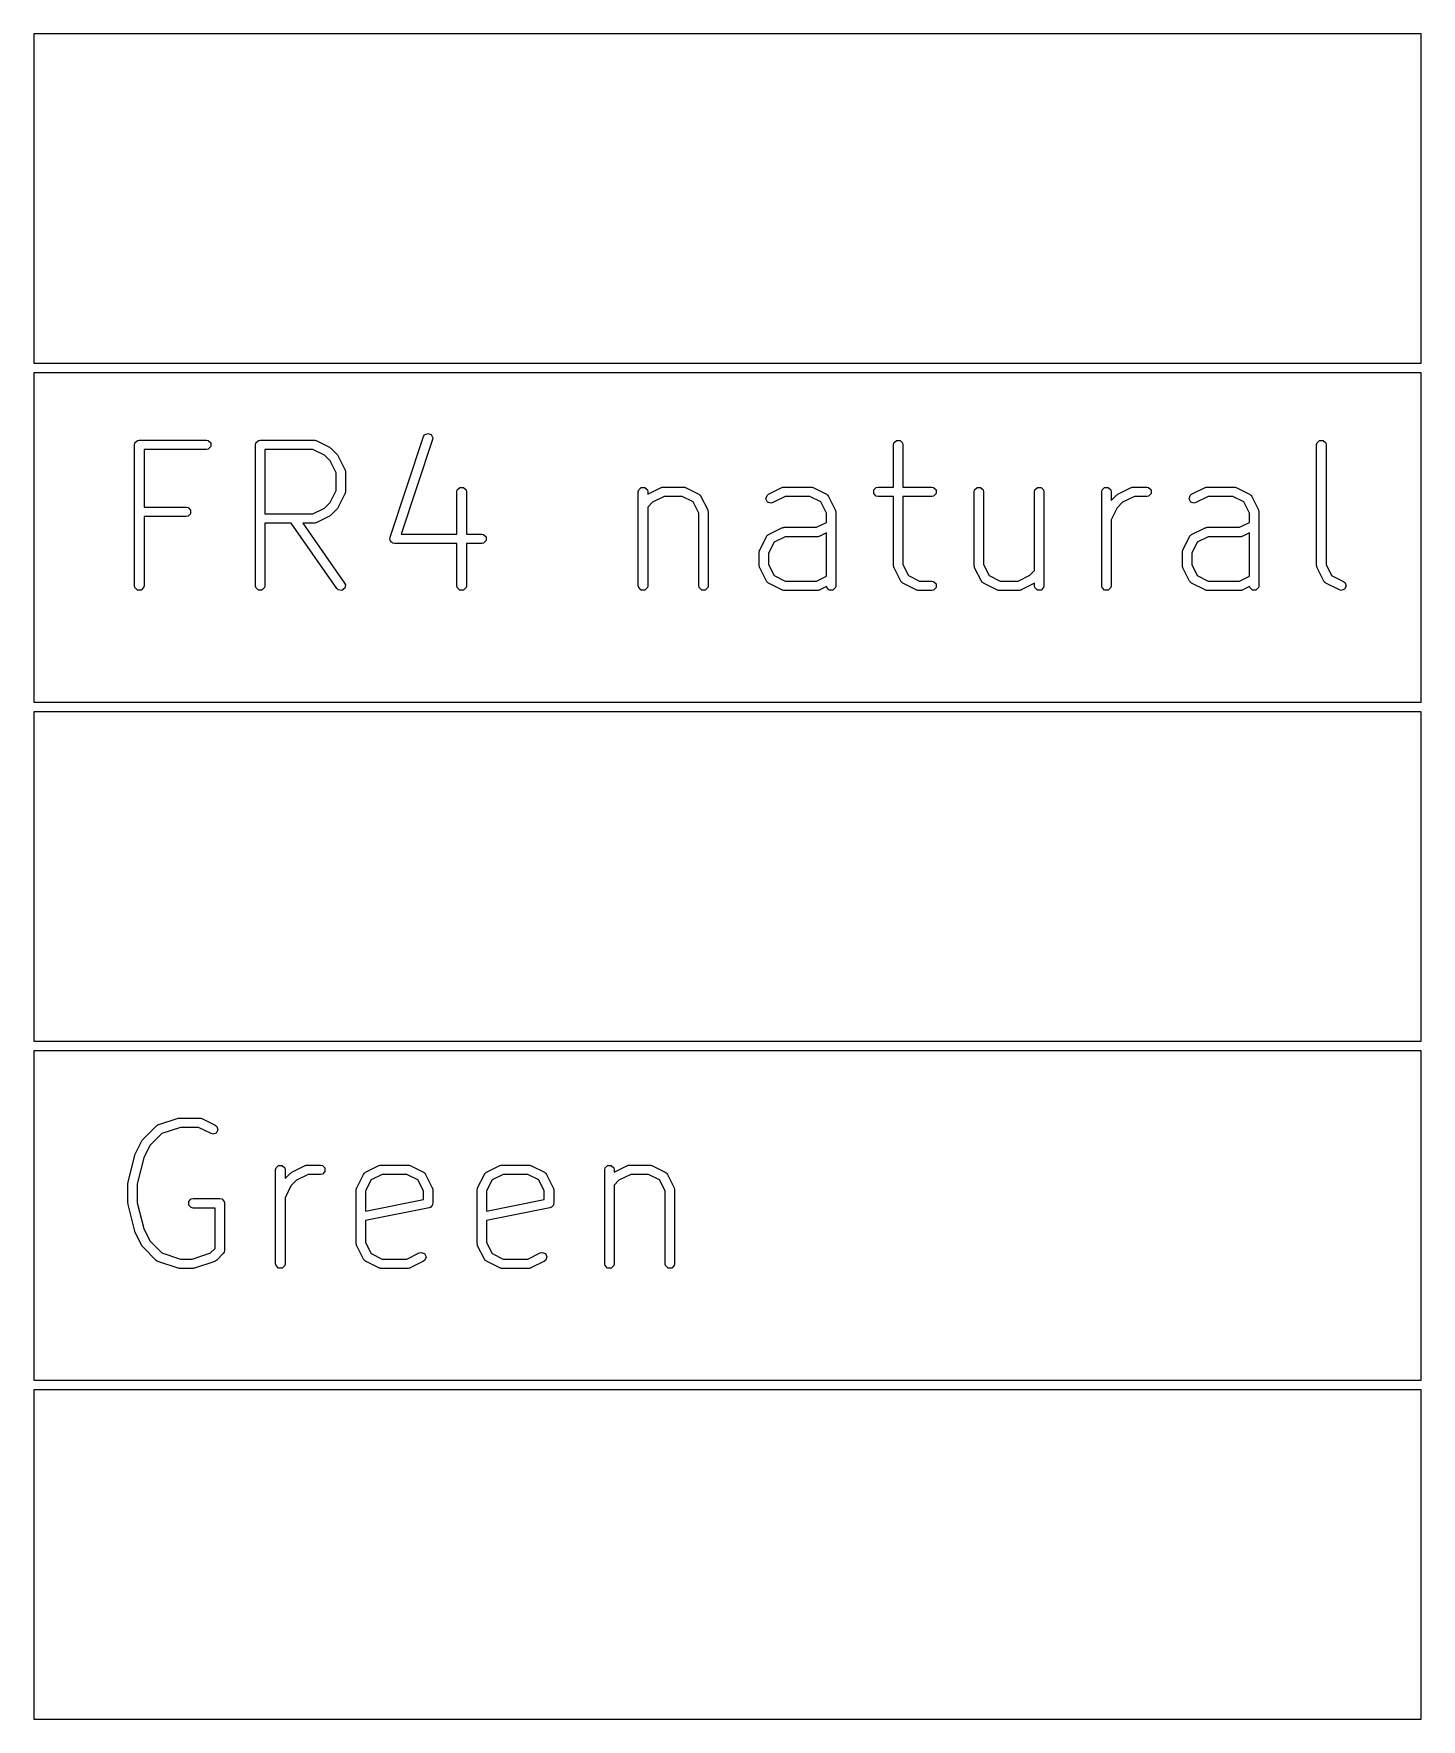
# Model space of a CAD drawing. Header units: inches. Extents: x -2.6 to 7.6, y 0.3 to 5.2.
# Drawn here: x 0.446 to 1.027, y 3.885 to 4.591 of the extents above; entities that cross this region are included whole.
import ezdxf

# ---------------------------------------------------------------- set-up
doc = ezdxf.new("R2010")
doc.units = ezdxf.units.IN
doc.header["$MEASUREMENT"] = 0
doc.layers.add('BLACK', color=250, linetype='CONTINUOUS')

msp = doc.modelspace()

# ---------------------------------------------------------------- linework, layer by layer
at = {"layer": 'BLACK', "linetype": 'CONTINUOUS'}
for p, q in [((0.4463, 4.59102), (0.4463, 4.45299)), ((1.02729, 4.59102), (0.4463, 4.59102)), ((1.02729, 4.45299), (1.02729, 4.59102)), ((0.4463, 4.45299), (1.02729, 4.45299)), ((0.4463, 4.44906), (0.4463, 4.31102)), ((1.02729, 4.44906), (0.4463, 4.44906)), ((1.02729, 4.31102), (1.02729, 4.44906)), ((0.48854, 4.41889), (0.48869, 4.41964)), ((0.48869, 4.41964), (0.48976, 4.42071)), ((0.48976, 4.42071), (0.49051, 4.42086)), ((0.49051, 4.42086), (0.51863, 4.42086)), ((0.51863, 4.42086), (0.51938, 4.42071)), ((0.51938, 4.42071), (0.52045, 4.41964)), ((0.52045, 4.41964), (0.52045, 4.41814)), ((0.53916, 4.41889), (0.53931, 4.41964)), ((0.53931, 4.41964), (0.54037, 4.42071)), ((0.54037, 4.42071), (0.54113, 4.42086)), ((0.54113, 4.42086), (0.56362, 4.42086)), ((0.56362, 4.42086), (0.56372, 4.42084)), ((0.56372, 4.42084), (0.56376, 4.42085)), ((0.56376, 4.42085), (0.56407, 4.42077)), ((0.56407, 4.42077), (0.56438, 4.42071)), ((0.56438, 4.42071), (0.56441, 4.42068)), ((0.56441, 4.42068), (0.56451, 4.42065)), ((0.56451, 4.42065), (0.57013, 4.41784)), ((0.5955, 4.38014), (0.60956, 4.42232)), ((0.6133, 4.42108), (0.6001, 4.38149)), ((0.60956, 4.42232), (0.60994, 4.42299)), ((0.60994, 4.42299), (0.61129, 4.42366)), ((0.61129, 4.42366), (0.61272, 4.42319)), ((0.61272, 4.42319), (0.6134, 4.42184)), ((0.6134, 4.42184), (0.6133, 4.42108)), ((0.80631, 4.41889), (0.80646, 4.41964)), ((0.80646, 4.41964), (0.80753, 4.42071)), ((0.80753, 4.42071), (0.80904, 4.42071)), ((0.80904, 4.42071), (0.8101, 4.41964)), ((0.8101, 4.41964), (0.81025, 4.41889)), ((0.98348, 4.41889), (0.98363, 4.41964)), ((0.98363, 4.41964), (0.98469, 4.42071)), ((0.98469, 4.42071), (0.9862, 4.42071)), ((0.9862, 4.42071), (0.98727, 4.41964)), ((0.98727, 4.41964), (0.98742, 4.41889)), ((0.48854, 4.35983), (0.48854, 4.41889)), ((0.51863, 4.41692), (0.49248, 4.41692)), ((0.49248, 4.41692), (0.49248, 4.39274)), ((0.51938, 4.41707), (0.51863, 4.41692)), ((0.52045, 4.41814), (0.51938, 4.41707)), ((0.53916, 4.35983), (0.53916, 4.41889)), ((0.56316, 4.41692), (0.5431, 4.41692)), ((0.5431, 4.41692), (0.5431, 4.38992)), ((0.56808, 4.41446), (0.56316, 4.41692)), ((0.57044, 4.4121), (0.56808, 4.41446)), ((0.57013, 4.41784), (0.57038, 4.41764)), ((0.57038, 4.41764), (0.57064, 4.41747)), ((0.5729, 4.40718), (0.57044, 4.4121)), ((0.57064, 4.41747), (0.57345, 4.41466)), ((0.57345, 4.41466), (0.57363, 4.41439)), ((0.57363, 4.41439), (0.57382, 4.41414)), ((0.57382, 4.41414), (0.57663, 4.40852)), ((0.80631, 4.40117), (0.80631, 4.41889)), ((0.81025, 4.41889), (0.81025, 4.40117)), ((0.98348, 4.36827), (0.98348, 4.41889)), ((0.98742, 4.41889), (0.98742, 4.36873)), ((0.5729, 4.39967), (0.5729, 4.40718)), ((0.57663, 4.40852), (0.57666, 4.40843)), ((0.57666, 4.40843), (0.57669, 4.40839)), ((0.57669, 4.40839), (0.57675, 4.40808)), ((0.57675, 4.40808), (0.57684, 4.40778)), ((0.57684, 4.40778), (0.57682, 4.40774)), ((0.57682, 4.40774), (0.57684, 4.40764)), ((0.57684, 4.40764), (0.57684, 4.3992)), ((0.57044, 4.39475), (0.5729, 4.39967)), ((0.57663, 4.39832), (0.57382, 4.3927)), ((0.57666, 4.39842), (0.57663, 4.39832)), ((0.57669, 4.39845), (0.57666, 4.39842)), ((0.57675, 4.39876), (0.57669, 4.39845)), ((0.57684, 4.39906), (0.57675, 4.39876)), ((0.57684, 4.3992), (0.57682, 4.39911)), ((0.57682, 4.39911), (0.57684, 4.39906)), ((0.62352, 4.3992), (0.62367, 4.39996)), ((0.62352, 4.38149), (0.62352, 4.3992)), ((0.62367, 4.39996), (0.62474, 4.40102)), ((0.62474, 4.40102), (0.62625, 4.40102)), ((0.62625, 4.40102), (0.62731, 4.39996)), ((0.62731, 4.39996), (0.62746, 4.3992)), ((0.62746, 4.3992), (0.62746, 4.38149)), ((0.69945, 4.3992), (0.6996, 4.39996)), ((0.69945, 4.35983), (0.69945, 4.3992)), ((0.6996, 4.39996), (0.70067, 4.40102)), ((0.70067, 4.40102), (0.70217, 4.40102)), ((0.70217, 4.40102), (0.70324, 4.39996)), ((0.70324, 4.39996), (0.70339, 4.3992)), ((0.70339, 4.39817), (0.70898, 4.40096)), ((0.70339, 4.3992), (0.70339, 4.39817)), ((0.70898, 4.40096), (0.70907, 4.40099)), ((0.70907, 4.40099), (0.7091, 4.40102)), ((0.7091, 4.40102), (0.70941, 4.40108)), ((0.70941, 4.40108), (0.70972, 4.40117)), ((0.70972, 4.40117), (0.70976, 4.40115)), ((0.70976, 4.40115), (0.70986, 4.40117)), ((0.70986, 4.40117), (0.71829, 4.40117)), ((0.71829, 4.40117), (0.71839, 4.40115)), ((0.71839, 4.40115), (0.71843, 4.40117)), ((0.71843, 4.40117), (0.71874, 4.40108)), ((0.71874, 4.40108), (0.71905, 4.40102)), ((0.71905, 4.40102), (0.71908, 4.40099)), ((0.71908, 4.40099), (0.71917, 4.40096)), ((0.71917, 4.40096), (0.7248, 4.39815)), ((0.7248, 4.39815), (0.72511, 4.39791)), ((0.72511, 4.39791), (0.72521, 4.39788)), ((0.72521, 4.39788), (0.72529, 4.39777)), ((0.75336, 4.39768), (0.75397, 4.39815)), ((0.75397, 4.39815), (0.75959, 4.40096)), ((0.75959, 4.40096), (0.75969, 4.40099)), ((0.75969, 4.40099), (0.75972, 4.40102)), ((0.75972, 4.40102), (0.76003, 4.40108)), ((0.76003, 4.40108), (0.76034, 4.40117)), ((0.76034, 4.40117), (0.76038, 4.40115)), ((0.76038, 4.40115), (0.76048, 4.40117)), ((0.76048, 4.40117), (0.77172, 4.40117)), ((0.77172, 4.40117), (0.77182, 4.40115)), ((0.77182, 4.40115), (0.77186, 4.40117)), ((0.77186, 4.40117), (0.77217, 4.40108)), ((0.77217, 4.40108), (0.77248, 4.40102)), ((0.77248, 4.40102), (0.77251, 4.40099)), ((0.77251, 4.40099), (0.7726, 4.40096)), ((0.7726, 4.40096), (0.77823, 4.39815)), ((0.77823, 4.39815), (0.77854, 4.39791)), ((0.77854, 4.39791), (0.77864, 4.39788)), ((0.77864, 4.39788), (0.77872, 4.39777)), ((0.79803, 4.39996), (0.79909, 4.40102)), ((0.79803, 4.39845), (0.79803, 4.39996)), ((0.79909, 4.39738), (0.79803, 4.39845)), ((0.79909, 4.40102), (0.79985, 4.40117)), ((0.79985, 4.40117), (0.80631, 4.40117)), ((0.81025, 4.40117), (0.82234, 4.40117)), ((0.82234, 4.40117), (0.8231, 4.40102)), ((0.8231, 4.40102), (0.82416, 4.39996)), ((0.82416, 4.39845), (0.8231, 4.39738)), ((0.82416, 4.39996), (0.82416, 4.39845)), ((0.84006, 4.3992), (0.84021, 4.39996)), ((0.84006, 4.36827), (0.84006, 4.3992)), ((0.84021, 4.39996), (0.84127, 4.40102)), ((0.84127, 4.40102), (0.84278, 4.40102)), ((0.84278, 4.40102), (0.84385, 4.39996)), ((0.84385, 4.39996), (0.844, 4.3992)), ((0.844, 4.3992), (0.844, 4.36873)), ((0.86537, 4.3992), (0.86552, 4.39996)), ((0.86537, 4.36627), (0.86537, 4.3992)), ((0.86552, 4.39996), (0.86658, 4.40102)), ((0.86658, 4.40102), (0.86809, 4.40102)), ((0.86809, 4.40102), (0.86916, 4.39996)), ((0.86916, 4.39996), (0.86931, 4.3992)), ((0.86931, 4.3992), (0.86931, 4.35983)), ((0.89349, 4.3992), (0.89364, 4.39996)), ((0.89349, 4.35983), (0.89349, 4.3992)), ((0.89364, 4.39996), (0.89471, 4.40102)), ((0.89471, 4.40102), (0.89621, 4.40102)), ((0.89621, 4.40102), (0.89728, 4.39996)), ((0.89728, 4.39996), (0.89743, 4.3992)), ((0.89743, 4.3992), (0.89743, 4.39552)), ((0.89969, 4.39778), (0.89995, 4.39796)), ((0.89995, 4.39796), (0.9002, 4.39815)), ((0.9002, 4.39815), (0.90583, 4.40096)), ((0.90583, 4.40096), (0.90592, 4.40099)), ((0.90592, 4.40099), (0.90595, 4.40102)), ((0.90595, 4.40102), (0.90626, 4.40108)), ((0.90626, 4.40108), (0.90657, 4.40117)), ((0.90657, 4.40117), (0.90661, 4.40115)), ((0.90661, 4.40115), (0.90671, 4.40117)), ((0.90671, 4.40117), (0.91233, 4.40117)), ((0.91233, 4.40117), (0.91308, 4.40102)), ((0.91308, 4.40102), (0.91415, 4.39996)), ((0.91415, 4.39845), (0.91308, 4.39738)), ((0.91415, 4.39996), (0.91415, 4.39845)), ((0.93053, 4.39768), (0.93114, 4.39815)), ((0.93114, 4.39815), (0.93676, 4.40096)), ((0.93676, 4.40096), (0.93686, 4.40099)), ((0.93686, 4.40099), (0.93689, 4.40102)), ((0.93689, 4.40102), (0.9372, 4.40108)), ((0.9372, 4.40108), (0.9375, 4.40117)), ((0.9375, 4.40117), (0.93754, 4.40115)), ((0.93754, 4.40115), (0.93764, 4.40117)), ((0.93764, 4.40117), (0.94889, 4.40117)), ((0.94889, 4.40117), (0.94899, 4.40115)), ((0.94899, 4.40115), (0.94903, 4.40117)), ((0.94903, 4.40117), (0.94933, 4.40108)), ((0.94933, 4.40108), (0.94964, 4.40102)), ((0.94964, 4.40102), (0.94967, 4.40099)), ((0.94967, 4.40099), (0.94977, 4.40096)), ((0.94977, 4.40096), (0.95539, 4.39815)), ((0.95539, 4.39815), (0.9557, 4.39791)), ((0.9557, 4.39791), (0.9558, 4.39788)), ((0.9558, 4.39788), (0.95589, 4.39777)), ((0.49248, 4.39274), (0.51019, 4.39274)), ((0.51019, 4.39274), (0.51095, 4.39259)), ((0.51095, 4.39259), (0.51201, 4.39152)), ((0.51201, 4.39152), (0.51201, 4.39001)), ((0.56316, 4.38992), (0.56808, 4.39239)), ((0.56808, 4.39239), (0.57044, 4.39475)), ((0.57345, 4.39219), (0.57064, 4.38938)), ((0.57363, 4.39245), (0.57345, 4.39219)), ((0.57382, 4.3927), (0.57363, 4.39245)), ((0.7054, 4.39477), (0.70339, 4.39276)), ((0.70339, 4.39276), (0.70339, 4.35983)), ((0.71032, 4.39724), (0.7054, 4.39477)), ((0.71783, 4.39724), (0.71032, 4.39724)), ((0.72245, 4.39492), (0.71783, 4.39724)), ((0.72476, 4.3903), (0.72245, 4.39492)), ((0.72529, 4.39777), (0.7254, 4.39768)), ((0.7254, 4.39768), (0.72544, 4.39758)), ((0.72544, 4.39758), (0.72568, 4.39727)), ((0.72568, 4.39727), (0.72849, 4.39165)), ((0.72849, 4.39165), (0.72852, 4.39155)), ((0.72852, 4.39155), (0.72855, 4.39152)), ((0.72855, 4.39152), (0.72861, 4.39121)), ((0.72861, 4.39121), (0.72869, 4.39091)), ((0.72869, 4.39091), (0.72868, 4.39086)), ((0.72868, 4.39086), (0.7287, 4.39077)), ((0.7287, 4.39077), (0.7287, 4.35983)), ((0.75289, 4.39625), (0.75336, 4.39768)), ((0.75356, 4.3949), (0.75289, 4.39625)), ((0.75499, 4.39443), (0.75356, 4.3949)), ((0.75573, 4.39463), (0.75499, 4.39443)), ((0.76094, 4.39724), (0.75573, 4.39463)), ((0.77126, 4.39724), (0.76094, 4.39724)), ((0.77588, 4.39492), (0.77126, 4.39724)), ((0.77819, 4.3903), (0.77588, 4.39492)), ((0.77872, 4.39777), (0.77884, 4.39768)), ((0.77884, 4.39768), (0.77887, 4.39758)), ((0.77887, 4.39758), (0.77911, 4.39727)), ((0.77911, 4.39727), (0.78192, 4.39165)), ((0.78192, 4.39165), (0.78195, 4.39155)), ((0.78195, 4.39155), (0.78198, 4.39152)), ((0.78198, 4.39152), (0.78204, 4.39121)), ((0.78204, 4.39121), (0.78212, 4.39091)), ((0.78212, 4.39091), (0.78211, 4.39086)), ((0.78211, 4.39086), (0.78213, 4.39077)), ((0.78213, 4.39077), (0.78213, 4.35983)), ((0.79985, 4.39724), (0.79909, 4.39738)), ((0.80631, 4.39724), (0.79985, 4.39724)), ((0.80631, 4.36827), (0.80631, 4.39724)), ((0.82234, 4.39724), (0.81025, 4.39724)), ((0.81025, 4.39724), (0.81025, 4.36873)), ((0.8231, 4.39738), (0.82234, 4.39724)), ((0.89743, 4.39552), (0.89969, 4.39778)), ((0.89989, 4.39241), (0.89743, 4.38749)), ((0.90225, 4.39477), (0.89989, 4.39241)), ((0.90717, 4.39724), (0.90225, 4.39477)), ((0.91233, 4.39724), (0.90717, 4.39724)), ((0.91308, 4.39738), (0.91233, 4.39724)), ((0.93005, 4.39625), (0.93053, 4.39768)), ((0.93073, 4.3949), (0.93005, 4.39625)), ((0.93216, 4.39443), (0.93073, 4.3949)), ((0.9329, 4.39463), (0.93216, 4.39443)), ((0.93811, 4.39724), (0.9329, 4.39463)), ((0.94842, 4.39724), (0.93811, 4.39724)), ((0.95305, 4.39492), (0.94842, 4.39724)), ((0.95536, 4.3903), (0.95305, 4.39492)), ((0.95589, 4.39777), (0.956, 4.39768)), ((0.956, 4.39768), (0.95603, 4.39758)), ((0.95603, 4.39758), (0.95627, 4.39727)), ((0.95627, 4.39727), (0.95909, 4.39165)), ((0.95909, 4.39165), (0.95911, 4.39155)), ((0.95911, 4.39155), (0.95914, 4.39152)), ((0.95914, 4.39152), (0.95921, 4.39121)), ((0.95921, 4.39121), (0.95929, 4.39091)), ((0.95929, 4.39091), (0.95927, 4.39086)), ((0.95927, 4.39086), (0.95929, 4.39077)), ((0.95929, 4.39077), (0.95929, 4.35983)), ((0.51019, 4.3888), (0.49248, 4.3888)), ((0.49248, 4.3888), (0.49248, 4.35983)), ((0.51095, 4.38895), (0.51019, 4.3888)), ((0.51201, 4.39001), (0.51095, 4.38895)), ((0.5431, 4.38992), (0.56316, 4.38992)), ((0.55416, 4.38599), (0.5431, 4.38599)), ((0.5431, 4.38599), (0.5431, 4.35983)), ((0.57326, 4.3587), (0.55416, 4.38599)), ((0.56362, 4.38599), (0.55897, 4.38599)), ((0.55897, 4.38599), (0.57649, 4.36096)), ((0.56372, 4.38601), (0.56362, 4.38599)), ((0.56376, 4.38599), (0.56372, 4.38601)), ((0.56407, 4.38607), (0.56376, 4.38599)), ((0.56438, 4.38614), (0.56407, 4.38607)), ((0.56441, 4.38617), (0.56438, 4.38614)), ((0.56451, 4.38619), (0.56441, 4.38617)), ((0.57013, 4.38901), (0.56451, 4.38619)), ((0.57038, 4.3892), (0.57013, 4.38901)), ((0.57064, 4.38938), (0.57038, 4.3892)), ((0.72476, 4.35983), (0.72476, 4.3903)), ((0.75397, 4.38128), (0.75959, 4.38409)), ((0.75959, 4.38409), (0.75969, 4.38412)), ((0.75969, 4.38412), (0.75972, 4.38415)), ((0.75972, 4.38415), (0.76003, 4.38421)), ((0.76003, 4.38421), (0.76034, 4.38429)), ((0.76034, 4.38429), (0.76038, 4.38428)), ((0.76038, 4.38428), (0.76048, 4.3843)), ((0.76048, 4.3843), (0.77407, 4.3843)), ((0.77407, 4.3843), (0.77819, 4.38636)), ((0.77819, 4.38636), (0.77819, 4.3903)), ((0.89743, 4.38749), (0.89743, 4.35983)), ((0.93114, 4.38128), (0.93676, 4.38409)), ((0.93676, 4.38409), (0.93686, 4.38412)), ((0.93686, 4.38412), (0.93689, 4.38415)), ((0.93689, 4.38415), (0.9372, 4.38421)), ((0.9372, 4.38421), (0.9375, 4.38429)), ((0.9375, 4.38429), (0.93754, 4.38428)), ((0.93754, 4.38428), (0.93764, 4.3843)), ((0.93764, 4.3843), (0.95124, 4.3843)), ((0.95124, 4.3843), (0.95536, 4.38636)), ((0.95536, 4.38636), (0.95536, 4.3903)), ((0.59541, 4.37938), (0.5955, 4.38014)), ((0.59555, 4.37909), (0.59541, 4.37938)), ((0.59555, 4.37877), (0.59555, 4.37909)), ((0.59588, 4.37844), (0.59555, 4.37877)), ((0.59608, 4.37803), (0.59588, 4.37844)), ((0.59639, 4.37793), (0.59608, 4.37803)), ((0.59662, 4.3777), (0.59639, 4.37793)), ((0.59737, 4.37755), (0.59662, 4.3777)), ((0.62352, 4.37755), (0.59737, 4.37755)), ((0.6001, 4.38149), (0.62352, 4.38149)), ((0.62352, 4.35983), (0.62352, 4.37755)), ((0.62746, 4.38149), (0.63393, 4.38149)), ((0.63393, 4.37755), (0.62746, 4.37755)), ((0.62746, 4.37755), (0.62746, 4.35983)), ((0.63393, 4.38149), (0.63468, 4.38134)), ((0.63468, 4.3777), (0.63393, 4.37755)), ((0.63468, 4.38134), (0.63575, 4.38027)), ((0.63575, 4.37877), (0.63468, 4.3777)), ((0.63575, 4.38027), (0.63575, 4.37877)), ((0.75028, 4.37477), (0.75309, 4.3804)), ((0.75309, 4.3804), (0.75333, 4.38071)), ((0.75333, 4.38071), (0.75336, 4.38081)), ((0.75336, 4.38081), (0.75347, 4.38089)), ((0.75347, 4.38089), (0.75356, 4.38101)), ((0.75356, 4.38101), (0.75366, 4.38104)), ((0.75366, 4.38104), (0.75397, 4.38128)), ((0.75632, 4.37805), (0.75401, 4.37343)), ((0.76094, 4.38036), (0.75632, 4.37805)), ((0.77454, 4.38036), (0.76094, 4.38036)), ((0.77463, 4.38038), (0.77454, 4.38036)), ((0.77468, 4.38037), (0.77463, 4.38038)), ((0.77498, 4.38045), (0.77468, 4.38037)), ((0.77529, 4.38051), (0.77498, 4.38045)), ((0.77532, 4.38054), (0.77529, 4.38051)), ((0.77542, 4.38057), (0.77532, 4.38054)), ((0.77819, 4.38196), (0.77542, 4.38057)), ((0.77819, 4.36386), (0.77819, 4.38196)), ((0.92744, 4.37477), (0.93026, 4.3804)), ((0.93026, 4.3804), (0.9305, 4.38071)), ((0.9305, 4.38071), (0.93053, 4.38081)), ((0.93053, 4.38081), (0.93064, 4.38089)), ((0.93064, 4.38089), (0.93073, 4.38101)), ((0.93073, 4.38101), (0.93083, 4.38104)), ((0.93083, 4.38104), (0.93114, 4.38128)), ((0.93348, 4.37805), (0.93117, 4.37343)), ((0.93811, 4.38036), (0.93348, 4.37805)), ((0.9517, 4.38036), (0.93811, 4.38036)), ((0.9518, 4.38038), (0.9517, 4.38036)), ((0.95184, 4.38037), (0.9518, 4.38038)), ((0.95215, 4.38045), (0.95184, 4.38037)), ((0.95245, 4.38051), (0.95215, 4.38045)), ((0.95249, 4.38054), (0.95245, 4.38051)), ((0.95258, 4.38057), (0.95249, 4.38054)), ((0.95536, 4.38196), (0.95258, 4.38057)), ((0.95536, 4.36386), (0.95536, 4.38196)), ((0.75007, 4.37389), (0.75009, 4.37399)), ((0.75007, 4.36827), (0.75007, 4.37389)), ((0.75008, 4.37403), (0.75016, 4.37434)), ((0.75009, 4.37399), (0.75008, 4.37403)), ((0.75016, 4.37434), (0.75022, 4.37465)), ((0.75022, 4.37465), (0.75025, 4.37468)), ((0.75025, 4.37468), (0.75028, 4.37477)), ((0.75401, 4.37343), (0.75401, 4.36873)), ((0.92724, 4.37403), (0.92732, 4.37434)), ((0.92725, 4.37399), (0.92724, 4.37403)), ((0.92724, 4.37389), (0.92725, 4.37399)), ((0.92724, 4.36827), (0.92724, 4.37389)), ((0.92732, 4.37434), (0.92739, 4.37465)), ((0.92739, 4.37465), (0.92742, 4.37468)), ((0.92742, 4.37468), (0.92744, 4.37477)), ((0.93117, 4.37343), (0.93117, 4.36873)), ((0.75009, 4.36817), (0.75007, 4.36827)), ((0.75008, 4.36813), (0.75009, 4.36817)), ((0.75016, 4.36783), (0.75008, 4.36813)), ((0.75022, 4.36752), (0.75016, 4.36783)), ((0.75025, 4.36748), (0.75022, 4.36752)), ((0.75028, 4.36739), (0.75025, 4.36748)), ((0.75309, 4.36177), (0.75028, 4.36739)), ((0.75401, 4.36873), (0.75632, 4.36411)), ((0.75632, 4.36411), (0.76094, 4.3618)), ((0.77407, 4.3618), (0.77819, 4.36386)), ((0.80633, 4.36817), (0.80631, 4.36827)), ((0.80632, 4.36813), (0.80633, 4.36817)), ((0.8064, 4.36783), (0.80632, 4.36813)), ((0.80646, 4.36752), (0.8064, 4.36783)), ((0.8065, 4.36748), (0.80646, 4.36752)), ((0.80652, 4.36739), (0.8065, 4.36748)), ((0.80933, 4.36177), (0.80652, 4.36739)), ((0.81025, 4.36873), (0.81256, 4.36411)), ((0.81256, 4.36411), (0.81718, 4.3618)), ((0.84008, 4.36817), (0.84006, 4.36827)), ((0.84006, 4.36813), (0.84008, 4.36817)), ((0.84015, 4.36783), (0.84006, 4.36813)), ((0.84021, 4.36752), (0.84015, 4.36783)), ((0.84024, 4.36748), (0.84021, 4.36752)), ((0.84027, 4.36739), (0.84024, 4.36748)), ((0.84308, 4.36177), (0.84027, 4.36739)), ((0.844, 4.36873), (0.84631, 4.36411)), ((0.84631, 4.36411), (0.85093, 4.3618)), ((0.85844, 4.3618), (0.86336, 4.36426)), ((0.86336, 4.36426), (0.86537, 4.36627)), ((0.92725, 4.36817), (0.92724, 4.36827)), ((0.92724, 4.36813), (0.92725, 4.36817)), ((0.92732, 4.36783), (0.92724, 4.36813)), ((0.92739, 4.36752), (0.92732, 4.36783)), ((0.92742, 4.36748), (0.92739, 4.36752)), ((0.92744, 4.36739), (0.92742, 4.36748)), ((0.93026, 4.36177), (0.92744, 4.36739)), ((0.93117, 4.36873), (0.93348, 4.36411)), ((0.93348, 4.36411), (0.93811, 4.3618)), ((0.95124, 4.3618), (0.95536, 4.36386)), ((0.9835, 4.36817), (0.98348, 4.36827)), ((0.98348, 4.36813), (0.9835, 4.36817)), ((0.98357, 4.36783), (0.98348, 4.36813)), ((0.98363, 4.36752), (0.98357, 4.36783)), ((0.98366, 4.36748), (0.98363, 4.36752)), ((0.98369, 4.36739), (0.98366, 4.36748)), ((0.9865, 4.36177), (0.98369, 4.36739)), ((0.98742, 4.36873), (0.98973, 4.36411)), ((0.98973, 4.36411), (0.99476, 4.36159)), ((0.48869, 4.35908), (0.48854, 4.35983)), ((0.48976, 4.35801), (0.48869, 4.35908)), ((0.49126, 4.35801), (0.48976, 4.35801)), ((0.49233, 4.35908), (0.49126, 4.35801)), ((0.49248, 4.35983), (0.49233, 4.35908)), ((0.53931, 4.35908), (0.53916, 4.35983)), ((0.54037, 4.35801), (0.53931, 4.35908)), ((0.54188, 4.35801), (0.54037, 4.35801)), ((0.54295, 4.35908), (0.54188, 4.35801)), ((0.5431, 4.35983), (0.54295, 4.35908)), ((0.57382, 4.35817), (0.57326, 4.3587)), ((0.5753, 4.35791), (0.57382, 4.35817)), ((0.57653, 4.35878), (0.5753, 4.35791)), ((0.57649, 4.36096), (0.5768, 4.36026)), ((0.5768, 4.36026), (0.57653, 4.35878)), ((0.62367, 4.35908), (0.62352, 4.35983)), ((0.62474, 4.35801), (0.62367, 4.35908)), ((0.62625, 4.35801), (0.62474, 4.35801)), ((0.62731, 4.35908), (0.62625, 4.35801)), ((0.62746, 4.35983), (0.62731, 4.35908)), ((0.6996, 4.35908), (0.69945, 4.35983)), ((0.70067, 4.35801), (0.6996, 4.35908)), ((0.70217, 4.35801), (0.70067, 4.35801)), ((0.70324, 4.35908), (0.70217, 4.35801)), ((0.70339, 4.35983), (0.70324, 4.35908)), ((0.72491, 4.35908), (0.72476, 4.35983)), ((0.72598, 4.35801), (0.72491, 4.35908)), ((0.72748, 4.35801), (0.72598, 4.35801)), ((0.72855, 4.35908), (0.72748, 4.35801)), ((0.7287, 4.35983), (0.72855, 4.35908)), ((0.75333, 4.36146), (0.75309, 4.36177)), ((0.75336, 4.36136), (0.75333, 4.36146)), ((0.75347, 4.36127), (0.75336, 4.36136)), ((0.75356, 4.36116), (0.75347, 4.36127)), ((0.75366, 4.36113), (0.75356, 4.36116)), ((0.75397, 4.36088), (0.75366, 4.36113)), ((0.75959, 4.35807), (0.75397, 4.36088)), ((0.75969, 4.35805), (0.75959, 4.35807)), ((0.75972, 4.35801), (0.75969, 4.35805)), ((0.76003, 4.35795), (0.75972, 4.35801)), ((0.76034, 4.35787), (0.76003, 4.35795)), ((0.76038, 4.35788), (0.76034, 4.35787)), ((0.76048, 4.35787), (0.76038, 4.35788)), ((0.77454, 4.35787), (0.76048, 4.35787)), ((0.76094, 4.3618), (0.77407, 4.3618)), ((0.77463, 4.35788), (0.77454, 4.35787)), ((0.77468, 4.35787), (0.77463, 4.35788)), ((0.77498, 4.35795), (0.77468, 4.35787)), ((0.77529, 4.35801), (0.77498, 4.35795)), ((0.77532, 4.35805), (0.77529, 4.35801)), ((0.77542, 4.35807), (0.77532, 4.35805)), ((0.77826, 4.35949), (0.77542, 4.35807)), ((0.77834, 4.35908), (0.77826, 4.35949)), ((0.77941, 4.35801), (0.77834, 4.35908)), ((0.78091, 4.35801), (0.77941, 4.35801)), ((0.78198, 4.35908), (0.78091, 4.35801)), ((0.78213, 4.35983), (0.78198, 4.35908)), ((0.80957, 4.36146), (0.80933, 4.36177)), ((0.80961, 4.36136), (0.80957, 4.36146)), ((0.80972, 4.36127), (0.80961, 4.36136)), ((0.8098, 4.36116), (0.80972, 4.36127)), ((0.8099, 4.36113), (0.8098, 4.36116)), ((0.81021, 4.36088), (0.8099, 4.36113)), ((0.81584, 4.35807), (0.81021, 4.36088)), ((0.81593, 4.35805), (0.81584, 4.35807)), ((0.81596, 4.35801), (0.81593, 4.35805)), ((0.81627, 4.35795), (0.81596, 4.35801)), ((0.81658, 4.35787), (0.81627, 4.35795)), ((0.81662, 4.35788), (0.81658, 4.35787)), ((0.81672, 4.35787), (0.81662, 4.35788)), ((0.82234, 4.35787), (0.81672, 4.35787)), ((0.81718, 4.3618), (0.82234, 4.3618)), ((0.82234, 4.3618), (0.8231, 4.36165)), ((0.8231, 4.35801), (0.82234, 4.35787)), ((0.8231, 4.36165), (0.82416, 4.36059)), ((0.82416, 4.35908), (0.8231, 4.35801)), ((0.82416, 4.36059), (0.82416, 4.35908)), ((0.84332, 4.36146), (0.84308, 4.36177)), ((0.84335, 4.36136), (0.84332, 4.36146)), ((0.84346, 4.36127), (0.84335, 4.36136)), ((0.84355, 4.36116), (0.84346, 4.36127)), ((0.84365, 4.36113), (0.84355, 4.36116)), ((0.84396, 4.36088), (0.84365, 4.36113)), ((0.84958, 4.35807), (0.84396, 4.36088)), ((0.84968, 4.35805), (0.84958, 4.35807)), ((0.84971, 4.35801), (0.84968, 4.35805)), ((0.85002, 4.35795), (0.84971, 4.35801)), ((0.85032, 4.35787), (0.85002, 4.35795)), ((0.85037, 4.35788), (0.85032, 4.35787)), ((0.85046, 4.35787), (0.85037, 4.35788)), ((0.8589, 4.35787), (0.85046, 4.35787)), ((0.85093, 4.3618), (0.85844, 4.3618)), ((0.859, 4.35788), (0.8589, 4.35787)), ((0.85904, 4.35787), (0.859, 4.35788)), ((0.85934, 4.35795), (0.85904, 4.35787)), ((0.85965, 4.35801), (0.85934, 4.35795)), ((0.85969, 4.35805), (0.85965, 4.35801)), ((0.85978, 4.35807), (0.85969, 4.35805)), ((0.86537, 4.36087), (0.85978, 4.35807)), ((0.86537, 4.35983), (0.86537, 4.36087)), ((0.86552, 4.35908), (0.86537, 4.35983)), ((0.86658, 4.35801), (0.86552, 4.35908)), ((0.86809, 4.35801), (0.86658, 4.35801)), ((0.86916, 4.35908), (0.86809, 4.35801)), ((0.86931, 4.35983), (0.86916, 4.35908)), ((0.89364, 4.35908), (0.89349, 4.35983)), ((0.89471, 4.35801), (0.89364, 4.35908)), ((0.89621, 4.35801), (0.89471, 4.35801)), ((0.89728, 4.35908), (0.89621, 4.35801)), ((0.89743, 4.35983), (0.89728, 4.35908)), ((0.9305, 4.36146), (0.93026, 4.36177)), ((0.93053, 4.36136), (0.9305, 4.36146)), ((0.93064, 4.36127), (0.93053, 4.36136)), ((0.93073, 4.36116), (0.93064, 4.36127)), ((0.93083, 4.36113), (0.93073, 4.36116)), ((0.93114, 4.36088), (0.93083, 4.36113)), ((0.93676, 4.35807), (0.93114, 4.36088)), ((0.93686, 4.35805), (0.93676, 4.35807)), ((0.93689, 4.35801), (0.93686, 4.35805)), ((0.9372, 4.35795), (0.93689, 4.35801)), ((0.9375, 4.35787), (0.9372, 4.35795)), ((0.93754, 4.35788), (0.9375, 4.35787)), ((0.93764, 4.35787), (0.93754, 4.35788)), ((0.9517, 4.35787), (0.93764, 4.35787)), ((0.93811, 4.3618), (0.95124, 4.3618)), ((0.9518, 4.35788), (0.9517, 4.35787)), ((0.95184, 4.35787), (0.9518, 4.35788)), ((0.95215, 4.35795), (0.95184, 4.35787)), ((0.95245, 4.35801), (0.95215, 4.35795)), ((0.95249, 4.35805), (0.95245, 4.35801)), ((0.95258, 4.35807), (0.95249, 4.35805)), ((0.95542, 4.35949), (0.95258, 4.35807)), ((0.95551, 4.35908), (0.95542, 4.35949)), ((0.95657, 4.35801), (0.95551, 4.35908)), ((0.95808, 4.35801), (0.95657, 4.35801)), ((0.95914, 4.35908), (0.95808, 4.35801)), ((0.95929, 4.35983), (0.95914, 4.35908)), ((0.98674, 4.36146), (0.9865, 4.36177)), ((0.98677, 4.36136), (0.98674, 4.36146)), ((0.98688, 4.36127), (0.98677, 4.36136)), ((0.98697, 4.36116), (0.98688, 4.36127)), ((0.98707, 4.36113), (0.98697, 4.36116)), ((0.98738, 4.36088), (0.98707, 4.36113)), ((0.993, 4.35807), (0.98738, 4.36088)), ((0.99374, 4.35787), (0.993, 4.35807)), ((0.99517, 4.35835), (0.99374, 4.35787)), ((0.99476, 4.36159), (0.99537, 4.36112)), ((0.99585, 4.35969), (0.99517, 4.35835)), ((0.99537, 4.36112), (0.99585, 4.35969)), ((0.4463, 4.31102), (1.02729, 4.31102)), ((0.4463, 4.30709), (0.4463, 4.16906)), ((1.02729, 4.30709), (0.4463, 4.30709)), ((1.02729, 4.16906), (1.02729, 4.30709)), ((0.4463, 4.16906), (1.02729, 4.16906)), ((0.4463, 4.16512), (0.4463, 4.02709)), ((1.02729, 4.16512), (0.4463, 4.16512)), ((1.02729, 4.02709), (1.02729, 4.16512)), ((0.49832, 4.13401), (0.50676, 4.13682)), ((0.50676, 4.13682), (0.50707, 4.13686)), ((0.50707, 4.13686), (0.50738, 4.13692)), ((0.50738, 4.13692), (0.51582, 4.13692)), ((0.51582, 4.13692), (0.51592, 4.1369)), ((0.51592, 4.1369), (0.51596, 4.13692)), ((0.51596, 4.13692), (0.51626, 4.13683)), ((0.51626, 4.13683), (0.51657, 4.13677)), ((0.51657, 4.13677), (0.5166, 4.13674)), ((0.5166, 4.13674), (0.5167, 4.13671)), ((0.5167, 4.13671), (0.52232, 4.1339)), ((0.49193, 4.12791), (0.49755, 4.13353)), ((0.50001, 4.13042), (0.49494, 4.12535)), ((0.49755, 4.13353), (0.49764, 4.13359)), ((0.49764, 4.13359), (0.49766, 4.13363)), ((0.49766, 4.13363), (0.49793, 4.13378)), ((0.49793, 4.13378), (0.49819, 4.13396)), ((0.49819, 4.13396), (0.49824, 4.13396)), ((0.49824, 4.13396), (0.49832, 4.13401)), ((0.5077, 4.13298), (0.50001, 4.13042)), ((0.51535, 4.13298), (0.5077, 4.13298)), ((0.52056, 4.13038), (0.51535, 4.13298)), ((0.5213, 4.13018), (0.52056, 4.13038)), ((0.52273, 4.13065), (0.5213, 4.13018)), ((0.52232, 4.1339), (0.52293, 4.13343)), ((0.52341, 4.132), (0.52273, 4.13065)), ((0.52293, 4.13343), (0.52341, 4.132)), ((0.48875, 4.12177), (0.49156, 4.1274)), ((0.49156, 4.1274), (0.49175, 4.12764)), ((0.49175, 4.12764), (0.49193, 4.12791)), ((0.49494, 4.12535), (0.49237, 4.1202)), ((0.48579, 4.11012), (0.4886, 4.12137)), ((0.4886, 4.12137), (0.48869, 4.12156)), ((0.48869, 4.12156), (0.48875, 4.12177)), ((0.49237, 4.1202), (0.48967, 4.1094)), ((0.5476, 4.11527), (0.54775, 4.11602)), ((0.54775, 4.11602), (0.54881, 4.11709)), ((0.54881, 4.11709), (0.55032, 4.11709)), ((0.55032, 4.11709), (0.55138, 4.11602)), ((0.55138, 4.11602), (0.55153, 4.11527)), ((0.55431, 4.11422), (0.55993, 4.11703)), ((0.55993, 4.11703), (0.56003, 4.11705)), ((0.56003, 4.11705), (0.56006, 4.11709)), ((0.56006, 4.11709), (0.56037, 4.11715)), ((0.56037, 4.11715), (0.56067, 4.11723)), ((0.56067, 4.11723), (0.56072, 4.11722)), ((0.56072, 4.11722), (0.56081, 4.11724)), ((0.56081, 4.11724), (0.56644, 4.11724)), ((0.56644, 4.11724), (0.56719, 4.11709)), ((0.56719, 4.11709), (0.56826, 4.11602)), ((0.56826, 4.11602), (0.56826, 4.11451)), ((0.58524, 4.11422), (0.59087, 4.11703)), ((0.59087, 4.11703), (0.59096, 4.11705)), ((0.59096, 4.11705), (0.59099, 4.11709)), ((0.59099, 4.11709), (0.5913, 4.11715)), ((0.5913, 4.11715), (0.59161, 4.11723)), ((0.59161, 4.11723), (0.59165, 4.11722)), ((0.59165, 4.11722), (0.59175, 4.11724)), ((0.59175, 4.11724), (0.60299, 4.11724)), ((0.60299, 4.11724), (0.60309, 4.11722)), ((0.60309, 4.11722), (0.60313, 4.11723)), ((0.60313, 4.11723), (0.60344, 4.11715)), ((0.60344, 4.11715), (0.60375, 4.11709)), ((0.60375, 4.11709), (0.60378, 4.11705)), ((0.60378, 4.11705), (0.60388, 4.11703)), ((0.60388, 4.11703), (0.6095, 4.11422)), ((0.63586, 4.11422), (0.64148, 4.11703)), ((0.64148, 4.11703), (0.64158, 4.11705)), ((0.64158, 4.11705), (0.64161, 4.11709)), ((0.64161, 4.11709), (0.64192, 4.11715)), ((0.64192, 4.11715), (0.64223, 4.11723)), ((0.64223, 4.11723), (0.64227, 4.11722)), ((0.64227, 4.11722), (0.64237, 4.11724)), ((0.64237, 4.11724), (0.65361, 4.11724)), ((0.65361, 4.11724), (0.65371, 4.11722)), ((0.65371, 4.11722), (0.65375, 4.11723)), ((0.65375, 4.11723), (0.65406, 4.11715)), ((0.65406, 4.11715), (0.65437, 4.11709)), ((0.65437, 4.11709), (0.6544, 4.11705)), ((0.6544, 4.11705), (0.65449, 4.11703)), ((0.65449, 4.11703), (0.66012, 4.11422)), ((0.68539, 4.11527), (0.68554, 4.11602)), ((0.68554, 4.11602), (0.68661, 4.11709)), ((0.68661, 4.11709), (0.68811, 4.11709)), ((0.68811, 4.11709), (0.68918, 4.11602)), ((0.68918, 4.11602), (0.68933, 4.11527)), ((0.68933, 4.11423), (0.69492, 4.11703)), ((0.69492, 4.11703), (0.69501, 4.11705)), ((0.69501, 4.11705), (0.69504, 4.11709)), ((0.69504, 4.11709), (0.69535, 4.11715)), ((0.69535, 4.11715), (0.69566, 4.11723)), ((0.69566, 4.11723), (0.6957, 4.11722)), ((0.6957, 4.11722), (0.6958, 4.11724)), ((0.6958, 4.11724), (0.70423, 4.11724)), ((0.70423, 4.11724), (0.70433, 4.11722)), ((0.70433, 4.11722), (0.70437, 4.11723)), ((0.70437, 4.11723), (0.70468, 4.11715)), ((0.70468, 4.11715), (0.70499, 4.11709)), ((0.70499, 4.11709), (0.70502, 4.11705)), ((0.70502, 4.11705), (0.70511, 4.11703)), ((0.70511, 4.11703), (0.71074, 4.11422)), ((0.48573, 4.10964), (0.48578, 4.10988)), ((0.48573, 4.10121), (0.48573, 4.10964)), ((0.48578, 4.10988), (0.48579, 4.11012)), ((0.48967, 4.1094), (0.48967, 4.10145)), ((0.5476, 4.0759), (0.5476, 4.11527)), ((0.55153, 4.11527), (0.55153, 4.11158)), ((0.55153, 4.11158), (0.5538, 4.11385)), ((0.55399, 4.10848), (0.55153, 4.10355)), ((0.5538, 4.11385), (0.55406, 4.11402)), ((0.55635, 4.11084), (0.55399, 4.10848)), ((0.55406, 4.11402), (0.55431, 4.11422)), ((0.56128, 4.1133), (0.55635, 4.11084)), ((0.56644, 4.1133), (0.56128, 4.1133)), ((0.56719, 4.11345), (0.56644, 4.1133)), ((0.56826, 4.11451), (0.56719, 4.11345)), ((0.58155, 4.10771), (0.58436, 4.11333)), ((0.58436, 4.11333), (0.5846, 4.11364)), ((0.5846, 4.11364), (0.58463, 4.11374)), ((0.58463, 4.11374), (0.58475, 4.11383)), ((0.58475, 4.11383), (0.58483, 4.11394)), ((0.58483, 4.11394), (0.58493, 4.11397)), ((0.58493, 4.11397), (0.58524, 4.11422)), ((0.58759, 4.11099), (0.58528, 4.10637)), ((0.59221, 4.1133), (0.58759, 4.11099)), ((0.60253, 4.1133), (0.59221, 4.1133)), ((0.60715, 4.11099), (0.60253, 4.1133)), ((0.60946, 4.10637), (0.60715, 4.11099)), ((0.6095, 4.11422), (0.60981, 4.11397)), ((0.60981, 4.11397), (0.60991, 4.11394)), ((0.60991, 4.11394), (0.61, 4.11383)), ((0.61, 4.11383), (0.61011, 4.11374)), ((0.61011, 4.11374), (0.61014, 4.11364)), ((0.61014, 4.11364), (0.61038, 4.11333)), ((0.61038, 4.11333), (0.61319, 4.10771)), ((0.63217, 4.10771), (0.63498, 4.11333)), ((0.63498, 4.11333), (0.63522, 4.11364)), ((0.63522, 4.11364), (0.63525, 4.11374)), ((0.63525, 4.11374), (0.63536, 4.11383)), ((0.63536, 4.11383), (0.63545, 4.11394)), ((0.63545, 4.11394), (0.63555, 4.11397)), ((0.63555, 4.11397), (0.63586, 4.11422)), ((0.63821, 4.11099), (0.6359, 4.10637)), ((0.64283, 4.1133), (0.63821, 4.11099)), ((0.65315, 4.1133), (0.64283, 4.1133)), ((0.65777, 4.11099), (0.65315, 4.1133)), ((0.66008, 4.10637), (0.65777, 4.11099)), ((0.66012, 4.11422), (0.66043, 4.11397)), ((0.66043, 4.11397), (0.66053, 4.11394)), ((0.66053, 4.11394), (0.66061, 4.11383)), ((0.66061, 4.11383), (0.66073, 4.11374)), ((0.66073, 4.11374), (0.66076, 4.11364)), ((0.66076, 4.11364), (0.661, 4.11333)), ((0.661, 4.11333), (0.66381, 4.10771)), ((0.68539, 4.0759), (0.68539, 4.11527)), ((0.68933, 4.11527), (0.68933, 4.11423)), ((0.69134, 4.11084), (0.68933, 4.10883)), ((0.68933, 4.10883), (0.68933, 4.0759)), ((0.69626, 4.1133), (0.69134, 4.11084)), ((0.70377, 4.1133), (0.69626, 4.1133)), ((0.70839, 4.11099), (0.70377, 4.1133)), ((0.7107, 4.10637), (0.70839, 4.11099)), ((0.71074, 4.11422), (0.71105, 4.11397)), ((0.71105, 4.11397), (0.71115, 4.11394)), ((0.71115, 4.11394), (0.71123, 4.11383)), ((0.71123, 4.11383), (0.71134, 4.11374)), ((0.71134, 4.11374), (0.71138, 4.11364)), ((0.71138, 4.11364), (0.71162, 4.11333)), ((0.71162, 4.11333), (0.71443, 4.10771)), ((0.48967, 4.10145), (0.49237, 4.09064)), ((0.51119, 4.10196), (0.51225, 4.10302)), ((0.51119, 4.10045), (0.51119, 4.10196)), ((0.51225, 4.10302), (0.51301, 4.10317)), ((0.51301, 4.10317), (0.52425, 4.10317)), ((0.52425, 4.10317), (0.52501, 4.10302)), ((0.52501, 4.10302), (0.52607, 4.10196)), ((0.52607, 4.10196), (0.52622, 4.10121)), ((0.55153, 4.10355), (0.55153, 4.0759)), ((0.58134, 4.10683), (0.58136, 4.10693)), ((0.58134, 4.08433), (0.58134, 4.10683)), ((0.58135, 4.10697), (0.58143, 4.10727)), ((0.58136, 4.10693), (0.58135, 4.10697)), ((0.58143, 4.10727), (0.58149, 4.10758)), ((0.58149, 4.10758), (0.58152, 4.10762)), ((0.58152, 4.10762), (0.58155, 4.10771)), ((0.58528, 4.10637), (0.58528, 4.09798)), ((0.58528, 4.09798), (0.60946, 4.10282)), ((0.60946, 4.10282), (0.60946, 4.10637)), ((0.61319, 4.10771), (0.61322, 4.10762)), ((0.61322, 4.10762), (0.61325, 4.10758)), ((0.61325, 4.10758), (0.61331, 4.10727)), ((0.61331, 4.10727), (0.6134, 4.10697)), ((0.6134, 4.10697), (0.61338, 4.10693)), ((0.61338, 4.10693), (0.6134, 4.10683)), ((0.6134, 4.10683), (0.6134, 4.10121)), ((0.63196, 4.10683), (0.63198, 4.10693)), ((0.63196, 4.08433), (0.63196, 4.10683)), ((0.63197, 4.10697), (0.63205, 4.10727)), ((0.63198, 4.10693), (0.63197, 4.10697)), ((0.63205, 4.10727), (0.63211, 4.10758)), ((0.63211, 4.10758), (0.63214, 4.10762)), ((0.63214, 4.10762), (0.63217, 4.10771)), ((0.6359, 4.10637), (0.6359, 4.09798)), ((0.6359, 4.09798), (0.66008, 4.10282)), ((0.66008, 4.10282), (0.66008, 4.10637)), ((0.66381, 4.10771), (0.66384, 4.10762)), ((0.66384, 4.10762), (0.66387, 4.10758)), ((0.66387, 4.10758), (0.66393, 4.10727)), ((0.66393, 4.10727), (0.66401, 4.10697)), ((0.66401, 4.10697), (0.664, 4.10693)), ((0.664, 4.10693), (0.66402, 4.10683)), ((0.66402, 4.10683), (0.66402, 4.10121)), ((0.7107, 4.0759), (0.7107, 4.10637)), ((0.71443, 4.10771), (0.71446, 4.10762)), ((0.71446, 4.10762), (0.71449, 4.10758)), ((0.71449, 4.10758), (0.71455, 4.10727)), ((0.71455, 4.10727), (0.71463, 4.10697)), ((0.71463, 4.10697), (0.71462, 4.10693)), ((0.71462, 4.10693), (0.71464, 4.10683)), ((0.71464, 4.10683), (0.71464, 4.0759)), ((0.48578, 4.10097), (0.48573, 4.10121)), ((0.48579, 4.10073), (0.48578, 4.10097)), ((0.4886, 4.08948), (0.48579, 4.10073)), ((0.51225, 4.09939), (0.51119, 4.10045)), ((0.51301, 4.09924), (0.51225, 4.09939)), ((0.52229, 4.09924), (0.51301, 4.09924)), ((0.52229, 4.08234), (0.52229, 4.09924)), ((0.52622, 4.10121), (0.52622, 4.08152)), ((0.61182, 4.09928), (0.58528, 4.09397)), ((0.61209, 4.09939), (0.61182, 4.09928)), ((0.61218, 4.09939), (0.61209, 4.09939)), ((0.61225, 4.09946), (0.61218, 4.09939)), ((0.61253, 4.09957), (0.61225, 4.09946)), ((0.61284, 4.10005), (0.61253, 4.09957)), ((0.61325, 4.10045), (0.61284, 4.10005)), ((0.61331, 4.10074), (0.61325, 4.10045)), ((0.61336, 4.10082), (0.61331, 4.10074)), ((0.6134, 4.10121), (0.61334, 4.10092)), ((0.61334, 4.10092), (0.61336, 4.10082)), ((0.66244, 4.09928), (0.6359, 4.09397)), ((0.6627, 4.09939), (0.66244, 4.09928)), ((0.6628, 4.09939), (0.6627, 4.09939)), ((0.66287, 4.09946), (0.6628, 4.09939)), ((0.66315, 4.09957), (0.66287, 4.09946)), ((0.66346, 4.10005), (0.66315, 4.09957)), ((0.66387, 4.10045), (0.66346, 4.10005)), ((0.66393, 4.10074), (0.66387, 4.10045)), ((0.66398, 4.10082), (0.66393, 4.10074)), ((0.66402, 4.10121), (0.66396, 4.10092)), ((0.66396, 4.10092), (0.66398, 4.10082)), ((0.48869, 4.08928), (0.4886, 4.08948)), ((0.48875, 4.08908), (0.48869, 4.08928)), ((0.49156, 4.08345), (0.48875, 4.08908)), ((0.49237, 4.09064), (0.49494, 4.0855)), ((0.58528, 4.09397), (0.58528, 4.0848)), ((0.6359, 4.09397), (0.6359, 4.0848)), ((0.49175, 4.0832), (0.49156, 4.08345)), ((0.49193, 4.08294), (0.49175, 4.0832)), ((0.49755, 4.07732), (0.49193, 4.08294)), ((0.49494, 4.0855), (0.50001, 4.08043)), ((0.50001, 4.08043), (0.5077, 4.07787)), ((0.51269, 4.07787), (0.52038, 4.08043)), ((0.52038, 4.08043), (0.52229, 4.08234)), ((0.52607, 4.08077), (0.52565, 4.08013)), ((0.52622, 4.08152), (0.52607, 4.08077)), ((0.58136, 4.08424), (0.58134, 4.08433)), ((0.58135, 4.08419), (0.58136, 4.08424)), ((0.58143, 4.08389), (0.58135, 4.08419)), ((0.58149, 4.08358), (0.58143, 4.08389)), ((0.58152, 4.08355), (0.58149, 4.08358)), ((0.58155, 4.08345), (0.58152, 4.08355)), ((0.58436, 4.07783), (0.58155, 4.08345)), ((0.58528, 4.0848), (0.58759, 4.08018)), ((0.58759, 4.08018), (0.59221, 4.07787)), ((0.60253, 4.07787), (0.60774, 4.08047)), ((0.60774, 4.08047), (0.60848, 4.08067)), ((0.60848, 4.08067), (0.60991, 4.0802)), ((0.60991, 4.0802), (0.61058, 4.07885)), ((0.63198, 4.08424), (0.63196, 4.08433)), ((0.63197, 4.08419), (0.63198, 4.08424)), ((0.63205, 4.08389), (0.63197, 4.08419)), ((0.63211, 4.08358), (0.63205, 4.08389)), ((0.63214, 4.08355), (0.63211, 4.08358)), ((0.63217, 4.08345), (0.63214, 4.08355)), ((0.63498, 4.07783), (0.63217, 4.08345)), ((0.6359, 4.0848), (0.63821, 4.08018)), ((0.63821, 4.08018), (0.64283, 4.07787)), ((0.65315, 4.07787), (0.65836, 4.08047)), ((0.65836, 4.08047), (0.6591, 4.08067)), ((0.6591, 4.08067), (0.66053, 4.0802)), ((0.66053, 4.0802), (0.6612, 4.07885)), ((0.49764, 4.07726), (0.49755, 4.07732)), ((0.49766, 4.07722), (0.49764, 4.07726)), ((0.49793, 4.07707), (0.49766, 4.07722)), ((0.49819, 4.07689), (0.49793, 4.07707)), ((0.49824, 4.07689), (0.49819, 4.07689)), ((0.49832, 4.07684), (0.49824, 4.07689)), ((0.50676, 4.07403), (0.49832, 4.07684)), ((0.50707, 4.07399), (0.50676, 4.07403)), ((0.50738, 4.07393), (0.50707, 4.07399)), ((0.51301, 4.07393), (0.50738, 4.07393)), ((0.5077, 4.07787), (0.51269, 4.07787)), ((0.51332, 4.07399), (0.51301, 4.07393)), ((0.51363, 4.07403), (0.51332, 4.07399)), ((0.52207, 4.07684), (0.51363, 4.07403)), ((0.52215, 4.07689), (0.52207, 4.07684)), ((0.5222, 4.07689), (0.52215, 4.07689)), ((0.52246, 4.07707), (0.5222, 4.07689)), ((0.52273, 4.07722), (0.52246, 4.07707)), ((0.52275, 4.07726), (0.52273, 4.07722)), ((0.52283, 4.07732), (0.52275, 4.07726)), ((0.52565, 4.08013), (0.52283, 4.07732)), ((0.54775, 4.07514), (0.5476, 4.0759)), ((0.54881, 4.07408), (0.54775, 4.07514)), ((0.55032, 4.07408), (0.54881, 4.07408)), ((0.55138, 4.07514), (0.55032, 4.07408)), ((0.55153, 4.0759), (0.55138, 4.07514)), ((0.5846, 4.07752), (0.58436, 4.07783)), ((0.58463, 4.07742), (0.5846, 4.07752)), ((0.58475, 4.07733), (0.58463, 4.07742)), ((0.58483, 4.07722), (0.58475, 4.07733)), ((0.58493, 4.07719), (0.58483, 4.07722)), ((0.58524, 4.07695), (0.58493, 4.07719)), ((0.59087, 4.07414), (0.58524, 4.07695)), ((0.59096, 4.07411), (0.59087, 4.07414)), ((0.59099, 4.07408), (0.59096, 4.07411)), ((0.5913, 4.07402), (0.59099, 4.07408)), ((0.59161, 4.07393), (0.5913, 4.07402)), ((0.59165, 4.07395), (0.59161, 4.07393)), ((0.59175, 4.07393), (0.59165, 4.07395)), ((0.60299, 4.07393), (0.59175, 4.07393)), ((0.59221, 4.07787), (0.60253, 4.07787)), ((0.60309, 4.07395), (0.60299, 4.07393)), ((0.60313, 4.07393), (0.60309, 4.07395)), ((0.60344, 4.07402), (0.60313, 4.07393)), ((0.60375, 4.07408), (0.60344, 4.07402)), ((0.60378, 4.07411), (0.60375, 4.07408)), ((0.60388, 4.07414), (0.60378, 4.07411)), ((0.6095, 4.07695), (0.60388, 4.07414)), ((0.61011, 4.07742), (0.6095, 4.07695)), ((0.61058, 4.07885), (0.61011, 4.07742)), ((0.63522, 4.07752), (0.63498, 4.07783)), ((0.63525, 4.07742), (0.63522, 4.07752)), ((0.63536, 4.07733), (0.63525, 4.07742)), ((0.63545, 4.07722), (0.63536, 4.07733)), ((0.63555, 4.07719), (0.63545, 4.07722)), ((0.63586, 4.07695), (0.63555, 4.07719)), ((0.64148, 4.07414), (0.63586, 4.07695)), ((0.64158, 4.07411), (0.64148, 4.07414)), ((0.64161, 4.07408), (0.64158, 4.07411)), ((0.64192, 4.07402), (0.64161, 4.07408)), ((0.64223, 4.07393), (0.64192, 4.07402)), ((0.64227, 4.07395), (0.64223, 4.07393)), ((0.64237, 4.07393), (0.64227, 4.07395)), ((0.65361, 4.07393), (0.64237, 4.07393)), ((0.64283, 4.07787), (0.65315, 4.07787)), ((0.65371, 4.07395), (0.65361, 4.07393)), ((0.65375, 4.07393), (0.65371, 4.07395)), ((0.65406, 4.07402), (0.65375, 4.07393)), ((0.65437, 4.07408), (0.65406, 4.07402)), ((0.6544, 4.07411), (0.65437, 4.07408)), ((0.65449, 4.07414), (0.6544, 4.07411)), ((0.66012, 4.07695), (0.65449, 4.07414)), ((0.66073, 4.07742), (0.66012, 4.07695)), ((0.6612, 4.07885), (0.66073, 4.07742)), ((0.68554, 4.07514), (0.68539, 4.0759)), ((0.68661, 4.07408), (0.68554, 4.07514)), ((0.68811, 4.07408), (0.68661, 4.07408)), ((0.68918, 4.07514), (0.68811, 4.07408)), ((0.68933, 4.0759), (0.68918, 4.07514)), ((0.71085, 4.07514), (0.7107, 4.0759)), ((0.71192, 4.07408), (0.71085, 4.07514)), ((0.71342, 4.07408), (0.71192, 4.07408)), ((0.71449, 4.07514), (0.71342, 4.07408)), ((0.71464, 4.0759), (0.71449, 4.07514)), ((0.4463, 4.02709), (1.02729, 4.02709)), ((0.4463, 4.02315), (0.4463, 3.88512)), ((1.02729, 4.02315), (0.4463, 4.02315)), ((1.02729, 3.88512), (1.02729, 4.02315)), ((0.4463, 3.88512), (1.02729, 3.88512))]:
    msp.add_line(p, q, dxfattribs=at)

doc.saveas('drawing.dxf')
